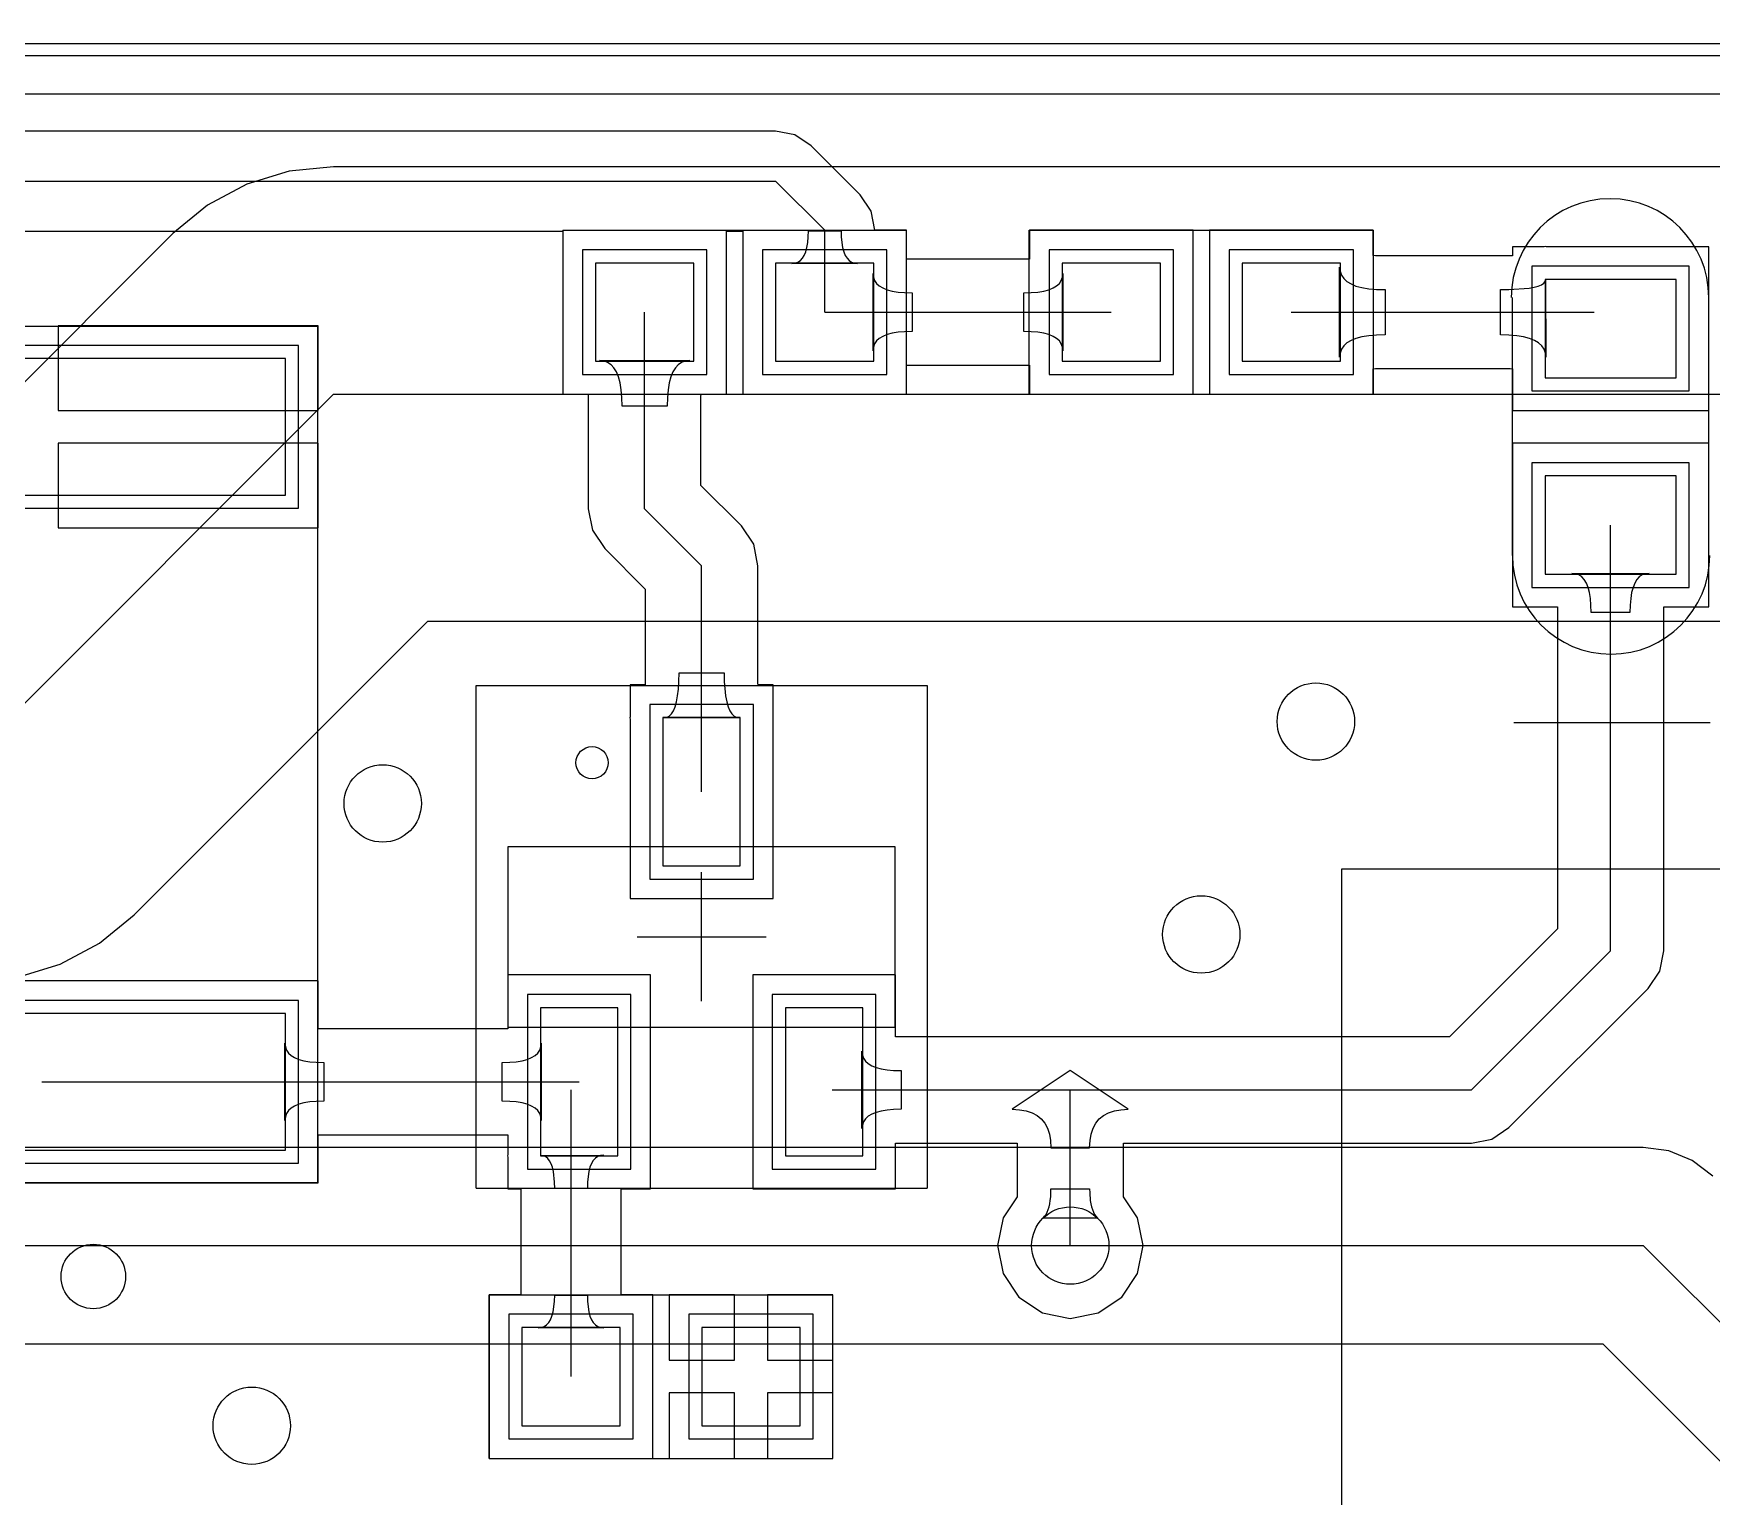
# Model space of a CAD drawing. Header units: millimetres. Extents: x 45 to 153, y 65 to 102.
# Drawn here: x 96.86 to 109.88, y 90.38 to 101.73 of the extents above; entities that cross this region are included whole.
import ezdxf

# ---------------------------------------------------------------- set-up
doc = ezdxf.new("R2010")
doc.units = ezdxf.units.MM
for name, color, linetype in [('BottomLayer', 5, 'Continuous'), ('BottomOverlay', 54, 'Continuous'), ('KeepOutLayer', 6, 'Continuous'), ('Mechanical1', 6, 'Continuous'), ('Mechanical13', 56, 'Continuous'), ('Mechanical15', 56, 'Continuous'), ('Mechanical4', 56, 'Continuous'), ('MultiLayer', 9, 'Continuous'), ('TopLayer', 1, 'Continuous'), ('TopOverlay', 2, 'Continuous'), ('TopPaste', 8, 'Continuous'), ('TopSolder', 216, 'Continuous')]:
    doc.layers.add(name, color=color, linetype=linetype)

# ---------------------------------------------------------------- blocks, each defined once
blk = doc.blocks.new('IRL2203_1')
at = {"layer": 'Mechanical1'}
for p, q in [((-2.8, 12.82), (-2.8, 3.16)), ((7.88, 12.82), (7.88, 3.16))]:
    blk.add_line(p, q, dxfattribs=at)
at = {"layer": 'Mechanical4'}
for p, q in [((-0.91, 14.94), (5.99, 14.94)), ((-0.91, 14.94), (-0.91, 13.07)), ((5.99, 14.94), (5.99, 13.07)), ((-3.05, 13.07), (-3.05, 2.91)), ((-3.05, 13.07), (-0.91, 13.07)), ((8.13, 13.07), (5.99, 13.07)), ((8.13, 13.07), (8.13, 2.91)), ((-3.05, 2.91), (-0.78, 2.91)), ((-0.78, 2.91), (-0.78, -2.14)), ((5.86, 2.91), (5.86, -2.14)), ((5.86, 2.91), (8.13, 2.91)), ((5.86, -2.14), (-0.78, -2.14))]:
    blk.add_line(p, q, dxfattribs=at)
at = {"layer": 'TopLayer'}
for p, q in [((-0.655, 14.69), (-0.655, 6.69)), ((5.735, 14.69), (-0.655, 14.69)), ((5.735, 6.69), (5.735, 14.69)), ((-0.655, 6.69), (5.735, 6.69)), ((-0.53, 1.89), (-0.53, -1.89)), ((0.53, 1.89), (-0.53, 1.89)), ((0.53, -1.89), (0.53, 1.89)), ((4.55, 1.89), (4.55, -1.89)), ((5.61, 1.89), (4.55, 1.89)), ((5.61, -1.89), (5.61, 1.89)), ((-0.53, -1.89), (0.53, -1.89)), ((4.55, -1.89), (5.61, -1.89))]:
    blk.add_line(p, q, dxfattribs=at)
at = {"layer": 'TopOverlay'}
blk.add_line((-2.8, 3.16), (7.86, 3.16), dxfattribs=at)
blk.add_circle((-1.51, -0.4), 0.25, dxfattribs=at)
at = {"layer": 'TopPaste'}
for p, q in [((-0.655, 14.69), (-0.655, 6.69)), ((5.735, 14.69), (-0.655, 14.69)), ((1.428, 14.599), (1.428, 14.55)), ((3.34, 14.599), (1.428, 14.599)), ((3.34, 14.55), (3.34, 14.599)), ((4.577, 14.689), (4.577, 14.55)), ((5.59, 14.689), (4.577, 14.689)), ((5.59, 14.55), (5.59, 14.689)), ((5.735, 6.69), (5.735, 14.69)), ((1.428, 14.55), (3.34, 14.55)), ((4.577, 14.55), (5.59, 14.55)), ((1.412, 10.842), (1.412, 11.8)), ((1.412, 11.8), (3.34, 11.8)), ((3.34, 11.8), (3.34, 10.842)), ((4.572, 10.815), (4.572, 11.8)), ((4.572, 11.8), (5.59, 11.8)), ((5.59, 11.8), (5.59, 10.815)), ((3.34, 10.842), (1.412, 10.842)), ((5.59, 10.815), (4.572, 10.815)), ((1.402, 6.968), (1.402, 9.05)), ((1.402, 9.05), (3.34, 9.05)), ((3.34, 9.05), (3.34, 6.968)), ((4.566, 6.958), (4.566, 9.05)), ((4.566, 9.05), (5.59, 9.05)), ((5.59, 9.05), (5.59, 6.958)), ((3.34, 6.968), (1.402, 6.968)), ((5.59, 6.958), (4.566, 6.958)), ((-0.655, 6.69), (5.735, 6.69)), ((-0.53, 1.89), (-0.53, -1.89)), ((0.53, 1.89), (-0.53, 1.89)), ((0.53, -1.89), (0.53, 1.89)), ((4.55, 1.89), (4.55, -1.89)), ((5.61, 1.89), (4.55, 1.89)), ((5.61, -1.89), (5.61, 1.89)), ((-0.53, -1.89), (0.53, -1.89)), ((4.55, -1.89), (5.61, -1.89))]:
    blk.add_line(p, q, dxfattribs=at)
at = {"layer": 'TopSolder'}
for p, q in [((-0.757, 14.792), (-0.757, 6.588)), ((5.837, 14.792), (-0.757, 14.792)), ((5.837, 6.588), (5.837, 14.792)), ((-0.757, 6.588), (5.837, 6.588)), ((-0.632, 1.992), (-0.632, -1.992)), ((0.632, 1.992), (-0.632, 1.992)), ((0.632, -1.992), (0.632, 1.992)), ((4.448, 1.992), (4.448, -1.992)), ((5.712, 1.992), (4.448, 1.992)), ((5.712, -1.992), (5.712, 1.992)), ((-0.632, -1.992), (0.632, -1.992)), ((4.448, -1.992), (5.712, -1.992))]:
    blk.add_line(p, q, dxfattribs=at)
blk = doc.blocks.new('2_2907_2')
at = {"layer": 'Mechanical13'}
for p, q in [((0.425, 0.55), (1.825, 0.55)), ((0.425, 0.55), (0.425, -2.45)), ((1.825, 0.55), (1.825, -2.45)), ((1.825, -2.45), (0.425, -2.45))]:
    blk.add_line(p, q, dxfattribs=at)
at = {"layer": 'Mechanical15'}
for p, q in [((-0.825, 0.8), (3.075, 0.8)), ((-0.825, 0.8), (-0.825, -2.7)), ((3.075, 0.8), (3.075, -2.7)), ((1.125, -0.45), (1.125, -1.45)), ((0.625, -0.95), (1.625, -0.95)), ((3.075, -2.7), (-0.825, -2.7))]:
    blk.add_line(p, q, dxfattribs=at)
at = {"layer": 'TopLayer'}
for p, q in [((0.575, 0.3), (-0.575, 0.3)), ((-0.575, 0.3), (-0.575, -0.3)), ((0.575, -0.3), (0.575, 0.3)), ((-0.575, -0.3), (0.575, -0.3)), ((2.825, -0.65), (1.675, -0.65)), ((1.675, -0.65), (1.675, -1.25)), ((2.825, -1.25), (2.825, -0.65)), ((1.675, -1.25), (2.825, -1.25)), ((0.575, -1.6), (-0.575, -1.6)), ((-0.575, -1.6), (-0.575, -2.2)), ((0.575, -2.2), (0.575, -1.6)), ((-0.575, -2.2), (0.575, -2.2))]:
    blk.add_line(p, q, dxfattribs=at)
at = {"layer": 'TopOverlay'}
for p, q in [((0.925, 0.55), (1.825, 0.55)), ((1.825, 0.55), (1.825, -0.25)), ((1.825, -1.65), (1.825, -2.45)), ((1.825, -2.45), (0.925, -2.45))]:
    blk.add_line(p, q, dxfattribs=at)
blk.add_circle((2.475, -0.1), 0.125, dxfattribs=at)
at = {"layer": 'TopPaste'}
for p, q in [((0.575, 0.3), (-0.575, 0.3)), ((-0.575, 0.3), (-0.575, -0.3)), ((0.575, -0.3), (0.575, 0.3)), ((-0.575, -0.3), (0.575, -0.3)), ((2.825, -0.65), (1.675, -0.65)), ((1.675, -0.65), (1.675, -1.25)), ((2.825, -1.25), (2.825, -0.65)), ((1.675, -1.25), (2.825, -1.25)), ((0.575, -1.6), (-0.575, -1.6)), ((-0.575, -1.6), (-0.575, -2.2)), ((0.575, -2.2), (0.575, -1.6)), ((-0.575, -2.2), (0.575, -2.2))]:
    blk.add_line(p, q, dxfattribs=at)
at = {"layer": 'TopSolder'}
for p, q in [((0.677, 0.402), (-0.677, 0.402)), ((-0.677, 0.402), (-0.677, -0.402)), ((0.677, -0.402), (0.677, 0.402)), ((-0.677, -0.402), (0.677, -0.402)), ((2.927, -0.548), (1.573, -0.548)), ((1.573, -0.548), (1.573, -1.352)), ((2.927, -1.352), (2.927, -0.548)), ((1.573, -1.352), (2.927, -1.352)), ((0.677, -1.498), (-0.677, -1.498)), ((-0.677, -1.498), (-0.677, -2.302)), ((0.677, -2.302), (0.677, -1.498)), ((-0.677, -2.302), (0.677, -2.302))]:
    blk.add_line(p, q, dxfattribs=at)
blk = doc.blocks.new('SSH1106_10')
at = {"layer": 'TopOverlay'}
for p, q in [((-14.561, 0), (-14.561, 23.248)), ((-14.561, 23.248), (20.039, 23.248))]:
    blk.add_line(p, q, dxfattribs=at)
blk = doc.blocks.new('R0603_14')
at = {"layer": 'TopLayer'}
for p, q in [((-1.079, 0.381), (-1.079, -0.381)), ((-0.317, 0.381), (-1.079, 0.381)), ((-0.317, -0.381), (-0.317, 0.381)), ((0.317, 0.381), (0.317, -0.381)), ((1.079, 0.381), (0.317, 0.381)), ((1.079, -0.381), (1.079, 0.381)), ((-1.079, -0.381), (-0.317, -0.381)), ((0.317, -0.381), (1.079, -0.381))]:
    blk.add_line(p, q, dxfattribs=at)
at = {"layer": 'TopOverlay'}
for p, q in [((-1.334, -0.635), (-1.334, 0.635)), ((-1.334, 0.635), (1.333, 0.635)), ((1.333, 0.635), (1.333, -0.635)), ((-1.334, -0.635), (1.333, -0.635))]:
    blk.add_line(p, q, dxfattribs=at)
at = {"layer": 'TopPaste'}
for p, q in [((-1.079, 0.381), (-1.079, -0.381)), ((-0.317, 0.381), (-1.079, 0.381)), ((-0.317, -0.381), (-0.317, 0.381)), ((0.317, 0.381), (0.317, -0.381)), ((1.079, 0.381), (0.317, 0.381)), ((1.079, -0.381), (1.079, 0.381)), ((-1.079, -0.381), (-0.317, -0.381)), ((0.317, -0.381), (1.079, -0.381))]:
    blk.add_line(p, q, dxfattribs=at)
at = {"layer": 'TopSolder'}
for p, q in [((-1.181, 0.483), (-1.181, -0.483)), ((-0.216, 0.483), (-1.181, 0.483)), ((-0.216, -0.483), (-0.216, 0.483)), ((0.216, 0.483), (0.216, -0.483)), ((1.181, 0.483), (0.216, 0.483)), ((1.181, -0.483), (1.181, 0.483)), ((-1.181, -0.483), (-0.216, -0.483)), ((0.216, -0.483), (1.181, -0.483))]:
    blk.add_line(p, q, dxfattribs=at)
blk = doc.blocks.new('R0603_15')
at = {"layer": 'TopLayer'}
for p, q in [((-1.079, 0.381), (-1.079, -0.381)), ((-0.317, 0.381), (-1.079, 0.381)), ((-0.317, -0.381), (-0.317, 0.381)), ((0.317, 0.381), (0.317, -0.381)), ((1.079, 0.381), (0.317, 0.381)), ((1.079, -0.381), (1.079, 0.381)), ((-1.079, -0.381), (-0.317, -0.381)), ((0.317, -0.381), (1.079, -0.381))]:
    blk.add_line(p, q, dxfattribs=at)
at = {"layer": 'TopOverlay'}
for p, q in [((-1.333, 0.635), (-1.333, -0.635)), ((1.333, 0.635), (-1.333, 0.635)), ((1.333, 0.635), (1.333, -0.635)), ((1.333, -0.635), (-1.333, -0.635))]:
    blk.add_line(p, q, dxfattribs=at)
at = {"layer": 'TopPaste'}
for p, q in [((-1.079, 0.381), (-1.079, -0.381)), ((-0.317, 0.381), (-1.079, 0.381)), ((-0.317, -0.381), (-0.317, 0.381)), ((0.317, 0.381), (0.317, -0.381)), ((1.079, 0.381), (0.317, 0.381)), ((1.079, -0.381), (1.079, 0.381)), ((-1.079, -0.381), (-0.317, -0.381)), ((0.317, -0.381), (1.079, -0.381))]:
    blk.add_line(p, q, dxfattribs=at)
at = {"layer": 'TopSolder'}
for p, q in [((-1.181, 0.483), (-1.181, -0.483)), ((-0.216, 0.483), (-1.181, 0.483)), ((-0.216, -0.483), (-0.216, 0.483)), ((0.216, 0.483), (0.216, -0.483)), ((1.181, 0.483), (0.216, 0.483)), ((1.181, -0.483), (1.181, 0.483)), ((-1.181, -0.483), (-0.216, -0.483)), ((0.216, -0.483), (1.181, -0.483))]:
    blk.add_line(p, q, dxfattribs=at)
blk = doc.blocks.new('R0603_16')
at = {"layer": 'TopLayer'}
for p, q in [((-1.079, 0.381), (-1.079, -0.381)), ((-0.317, 0.381), (-1.079, 0.381)), ((-0.317, -0.381), (-0.317, 0.381)), ((0.317, 0.381), (0.317, -0.381)), ((1.079, 0.381), (0.317, 0.381)), ((1.079, -0.381), (1.079, 0.381)), ((-1.079, -0.381), (-0.317, -0.381)), ((0.317, -0.381), (1.079, -0.381))]:
    blk.add_line(p, q, dxfattribs=at)
at = {"layer": 'TopOverlay'}
for p, q in [((-1.333, 0.635), (-1.333, -0.635)), ((1.333, 0.635), (-1.333, 0.635)), ((1.333, -0.635), (1.333, 0.635)), ((1.333, -0.635), (-1.333, -0.635))]:
    blk.add_line(p, q, dxfattribs=at)
at = {"layer": 'TopPaste'}
for p, q in [((-1.079, 0.381), (-1.079, -0.381)), ((-0.317, 0.381), (-1.079, 0.381)), ((-0.317, -0.381), (-0.317, 0.381)), ((0.317, 0.381), (0.317, -0.381)), ((1.079, 0.381), (0.317, 0.381)), ((1.079, -0.381), (1.079, 0.381)), ((-1.079, -0.381), (-0.317, -0.381)), ((0.317, -0.381), (1.079, -0.381))]:
    blk.add_line(p, q, dxfattribs=at)
at = {"layer": 'TopSolder'}
for p, q in [((-1.181, 0.483), (-1.181, -0.483)), ((-0.216, 0.483), (-1.181, 0.483)), ((-0.216, -0.483), (-0.216, 0.483)), ((0.216, 0.483), (0.216, -0.483)), ((1.181, 0.483), (0.216, 0.483)), ((1.181, -0.483), (1.181, 0.483)), ((-1.181, -0.483), (-0.216, -0.483)), ((0.216, -0.483), (1.181, -0.483))]:
    blk.add_line(p, q, dxfattribs=at)
blk = doc.blocks.new('LED_40')
at = {"layer": 'TopLayer'}
for p, q in [((-1.143, 0.508), (-1.143, -0.508)), ((-0.381, 0.508), (-1.143, 0.508)), ((-0.381, -0.508), (-0.381, 0.508)), ((0.381, 0.508), (0.381, -0.508)), ((1.143, 0.508), (0.381, 0.508)), ((1.143, -0.508), (1.143, 0.508)), ((-1.143, -0.508), (-0.381, -0.508)), ((0.381, -0.508), (1.143, -0.508))]:
    blk.add_line(p, q, dxfattribs=at)
at = {"layer": 'TopOverlay'}
for p, q in [((-2.294, 0.751), (-2.294, 0.497)), ((-0.997, 0.762), (1.003, 0.762)), ((-2.294, 0.497), (-2.294, -0.773)), ((-0.997, -0.762), (1.003, -0.762))]:
    blk.add_line(p, q, dxfattribs=at)
for centre, start, end in [((-0.997, -0.004), 90, 270), ((1.003, 0.004), 270, 90)]:
    blk.add_arc(centre, 0.766, start, end, dxfattribs=at)
at = {"layer": 'TopPaste'}
for p, q in [((-1.143, 0.508), (-1.143, -0.508)), ((-0.381, 0.508), (-1.143, 0.508)), ((-0.381, -0.508), (-0.381, 0.508)), ((0.381, 0.508), (0.381, -0.508)), ((1.143, 0.508), (0.381, 0.508)), ((1.143, -0.508), (1.143, 0.508)), ((-1.143, -0.508), (-0.381, -0.508)), ((0.381, -0.508), (1.143, -0.508))]:
    blk.add_line(p, q, dxfattribs=at)
at = {"layer": 'TopSolder'}
for p, q in [((-1.245, 0.61), (-1.245, -0.61)), ((-0.279, 0.61), (-1.245, 0.61)), ((-0.279, -0.61), (-0.279, 0.61)), ((0.279, 0.61), (0.279, -0.61)), ((1.245, 0.61), (0.279, 0.61)), ((1.245, -0.61), (1.245, 0.61)), ((-1.245, -0.61), (-0.279, -0.61)), ((0.279, -0.61), (1.245, -0.61))]:
    blk.add_line(p, q, dxfattribs=at)
blk = doc.blocks.new('18650_SMT_B_66')
at = {"layer": 'BottomOverlay'}
blk.add_line((69.985, -11.58), (-7.015, -11.58), dxfattribs=at)

msp = doc.modelspace()

# ---------------------------------------------------------------- linework, layer by layer
at = {"layer": 'BottomLayer'}
for p, q in [((48.811, 101.262), (146.747, 101.262)), ((98.843, 100.662), (98.513, 100.561)), ((99.187, 100.695), (98.843, 100.662)), ((140.843, 100.695), (99.187, 100.695)), ((98.513, 100.561), (98.208, 100.398)), ((98.208, 100.398), (97.941, 100.179)), ((97.941, 100.179), (95.663, 97.901)), ((96.393, 96.139), (99.187, 98.933)), ((99.187, 98.933), (140.843, 98.933)), ((97.639, 94.893), (99.917, 97.171)), ((99.917, 97.171), (140.113, 97.171)), ((97.372, 94.674), (97.639, 94.893)), ((97.067, 94.511), (97.372, 94.674)), ((96.737, 94.41), (97.067, 94.511)), ((109.347, 93.09), (74.737, 93.09)), ((109.544, 93.064), (109.347, 93.09)), ((109.727, 92.988), (109.544, 93.064)), ((109.885, 92.867), (109.727, 92.988)), ((74.422, 92.329), (104.902, 92.329)), ((104.902, 92.329), (109.347, 92.329)), ((109.347, 92.329), (112.014, 89.662)), ((74.422, 91.568), (109.032, 91.568)), ((109.032, 91.568), (111.253, 89.347))]:
    msp.add_line(p, q, dxfattribs=at)
for centre in [(106.807, 96.393), (99.568, 95.758), (105.918, 94.742), (104.902, 92.329), (98.552, 90.932)]:
    msp.add_circle(centre, 0.3, dxfattribs=at)
at = {"layer": 'KeepOutLayer'}
msp.add_line((47.904, 101.651), (147.876, 101.651), dxfattribs=at)
at = {"layer": 'MultiLayer'}
for centre in [(106.807, 96.393), (99.568, 95.758), (105.918, 94.742), (104.902, 92.329), (98.552, 90.932)]:
    msp.add_circle(centre, 0.3, dxfattribs=at)
at = {"layer": 'TopLayer'}
for p, q in [((48.811, 101.262), (146.747, 101.262)), ((102.616, 100.972), (88.392, 100.972)), ((102.765, 100.943), (102.616, 100.972)), ((102.891, 100.859), (102.765, 100.943)), ((103.272, 100.478), (102.891, 100.859)), ((88.392, 100.584), (102.616, 100.584)), ((102.616, 100.584), (102.997, 100.203)), ((103.356, 100.352), (103.272, 100.478)), ((103.385, 100.203), (103.356, 100.352)), ((88.553, 100.196), (100.965, 100.196)), ((100.965, 100.196), (100.965, 98.933)), ((102.235, 98.933), (102.235, 100.196)), ((102.235, 100.196), (102.362, 100.196)), ((102.362, 100.196), (102.362, 98.933)), ((102.859, 100.07), (102.865, 100.109)), ((102.865, 100.109), (102.869, 100.152)), ((102.869, 100.152), (102.87, 100.2)), ((102.87, 100.2), (103.124, 100.2)), ((102.997, 99.568), (102.997, 100.203)), ((103.124, 100.2), (103.125, 100.152)), ((103.125, 100.152), (103.129, 100.109)), ((103.129, 100.109), (103.135, 100.07)), ((103.632, 100.203), (103.385, 100.203)), ((103.632, 99.98), (103.632, 100.203)), ((105.855, 100.203), (104.585, 100.203)), ((104.585, 100.203), (104.585, 99.98)), ((105.855, 98.933), (105.855, 100.203)), ((107.251, 100.203), (105.981, 100.203)), ((105.981, 100.203), (105.981, 98.933)), ((107.251, 100.007), (107.251, 100.203)), ((102.789, 99.956), (102.808, 99.969)), ((102.808, 99.969), (102.824, 99.987)), ((102.824, 99.987), (102.838, 100.009)), ((102.838, 100.009), (102.85, 100.037)), ((102.85, 100.037), (102.859, 100.07)), ((103.135, 100.07), (103.144, 100.037)), ((103.144, 100.037), (103.156, 100.009)), ((103.156, 100.009), (103.17, 99.987)), ((103.17, 99.987), (103.186, 99.969)), ((103.186, 99.969), (103.205, 99.956)), ((104.585, 99.98), (103.632, 99.98)), ((107.269, 100.005), (107.251, 100.007)), ((108.331, 100.005), (107.269, 100.005)), ((108.577, 100.076), (108.331, 100.076)), ((108.331, 100.076), (108.331, 100.005)), ((108.587, 100.078), (108.577, 100.076)), ((108.597, 100.076), (108.587, 100.078)), ((109.855, 100.076), (108.597, 100.076)), ((109.855, 98.806), (109.855, 100.076)), ((102.743, 99.946), (102.767, 99.948)), ((103.251, 99.946), (102.743, 99.946)), ((102.767, 99.948), (102.789, 99.956)), ((103.205, 99.956), (103.227, 99.948)), ((103.227, 99.948), (103.251, 99.946)), ((103.372, 99.268), (103.372, 99.868)), ((103.372, 99.868), (103.375, 99.84)), ((103.375, 99.84), (103.384, 99.814)), ((104.832, 99.814), (104.842, 99.84)), ((104.842, 99.84), (104.845, 99.868)), ((104.845, 99.868), (104.845, 99.268)), ((106.991, 99.218), (106.991, 99.918)), ((106.991, 99.918), (106.995, 99.885)), ((106.995, 99.885), (107.006, 99.855)), ((107.006, 99.855), (107.023, 99.829)), ((103.384, 99.814), (103.399, 99.791)), ((103.399, 99.791), (103.42, 99.772)), ((103.42, 99.772), (103.448, 99.756)), ((103.448, 99.756), (103.481, 99.742)), ((103.481, 99.742), (103.52, 99.731)), ((103.52, 99.731), (103.566, 99.724)), ((103.566, 99.724), (103.617, 99.72)), ((103.617, 99.72), (103.675, 99.718)), ((103.675, 99.718), (103.675, 99.418)), ((104.542, 99.718), (104.599, 99.72)), ((104.542, 99.418), (104.542, 99.718)), ((104.599, 99.72), (104.651, 99.724)), ((104.651, 99.724), (104.696, 99.731)), ((104.696, 99.731), (104.736, 99.742)), ((104.736, 99.742), (104.769, 99.756)), ((104.769, 99.756), (104.796, 99.772)), ((104.796, 99.772), (104.817, 99.791)), ((104.817, 99.791), (104.832, 99.814)), ((107.023, 99.829), (107.048, 99.806)), ((107.048, 99.806), (107.08, 99.787)), ((107.08, 99.787), (107.118, 99.771)), ((107.118, 99.771), (107.164, 99.759)), ((107.164, 99.759), (107.217, 99.75)), ((107.217, 99.75), (107.277, 99.745)), ((107.277, 99.745), (107.344, 99.743)), ((107.344, 99.743), (107.344, 99.393)), ((108.238, 99.743), (108.305, 99.744)), ((108.238, 99.393), (108.238, 99.743)), ((108.305, 99.744), (108.462, 99.755)), ((108.462, 99.755), (108.501, 99.762)), ((108.501, 99.762), (108.532, 99.77)), ((108.532, 99.77), (108.557, 99.78)), ((108.557, 99.78), (108.574, 99.792)), ((108.574, 99.792), (108.585, 99.805)), ((108.585, 99.805), (108.588, 99.819)), ((108.588, 99.819), (108.591, 99.218)), ((99.067, 99.463), (97.05, 99.463)), ((97.05, 99.463), (97.05, 98.806)), ((99.067, 98.806), (99.067, 99.463)), ((101.6, 98.044), (101.6, 99.568)), ((102.997, 99.568), (105.22, 99.568)), ((106.616, 99.568), (108.966, 99.568)), ((103.384, 99.322), (103.375, 99.296)), ((103.399, 99.345), (103.384, 99.322)), ((103.42, 99.364), (103.399, 99.345)), ((103.448, 99.38), (103.42, 99.364)), ((103.481, 99.394), (103.448, 99.38)), ((103.52, 99.405), (103.481, 99.394)), ((103.566, 99.412), (103.52, 99.405)), ((103.617, 99.416), (103.566, 99.412)), ((103.675, 99.418), (103.617, 99.416)), ((104.599, 99.416), (104.542, 99.418)), ((104.651, 99.412), (104.599, 99.416)), ((104.696, 99.405), (104.651, 99.412)), ((104.736, 99.394), (104.696, 99.405)), ((104.769, 99.38), (104.736, 99.394)), ((104.796, 99.364), (104.769, 99.38)), ((104.817, 99.345), (104.796, 99.364)), ((104.832, 99.322), (104.817, 99.345)), ((104.842, 99.296), (104.832, 99.322)), ((107.048, 99.33), (107.023, 99.307)), ((107.08, 99.349), (107.048, 99.33)), ((107.118, 99.365), (107.08, 99.349)), ((107.164, 99.377), (107.118, 99.365)), ((107.217, 99.386), (107.164, 99.377)), ((107.277, 99.391), (107.217, 99.386)), ((107.344, 99.393), (107.277, 99.391)), ((108.305, 99.391), (108.238, 99.393)), ((108.365, 99.386), (108.305, 99.391)), ((108.418, 99.377), (108.365, 99.386)), ((108.464, 99.365), (108.418, 99.377)), ((108.502, 99.349), (108.464, 99.365)), ((108.534, 99.33), (108.502, 99.349)), ((108.559, 99.307), (108.534, 99.33)), ((101.283, 99.19), (101.25, 99.193)), ((101.25, 99.193), (101.95, 99.193)), ((101.313, 99.179), (101.283, 99.19)), ((101.917, 99.19), (101.887, 99.179)), ((101.95, 99.193), (101.917, 99.19)), ((103.375, 99.296), (103.372, 99.268)), ((104.845, 99.268), (104.842, 99.296)), ((106.995, 99.251), (106.991, 99.218)), ((107.006, 99.281), (106.995, 99.251)), ((107.023, 99.307), (107.006, 99.281)), ((108.577, 99.281), (108.559, 99.307)), ((108.587, 99.251), (108.577, 99.281)), ((108.591, 99.218), (108.587, 99.251)), ((101.339, 99.161), (101.313, 99.179)), ((101.362, 99.137), (101.339, 99.161)), ((101.381, 99.105), (101.362, 99.137)), ((101.397, 99.066), (101.381, 99.105)), ((101.409, 99.02), (101.397, 99.066)), ((101.803, 99.066), (101.791, 99.02)), ((101.819, 99.105), (101.803, 99.066)), ((101.838, 99.137), (101.819, 99.105)), ((101.861, 99.161), (101.838, 99.137)), ((101.887, 99.179), (101.861, 99.161)), ((103.632, 98.933), (103.632, 99.156)), ((103.632, 99.156), (104.585, 99.156)), ((104.585, 99.156), (104.585, 98.933)), ((107.251, 99.129), (107.269, 99.131)), ((107.251, 98.933), (107.251, 99.129)), ((107.269, 99.131), (108.313, 99.131)), ((108.313, 99.131), (108.331, 99.129)), ((108.331, 99.129), (108.331, 98.806)), ((100.965, 98.933), (101.161, 98.933)), ((101.161, 98.933), (101.163, 98.915)), ((101.418, 98.967), (101.409, 99.02)), ((101.423, 98.907), (101.418, 98.967)), ((101.782, 98.967), (101.777, 98.907)), ((101.791, 99.02), (101.782, 98.967)), ((102.037, 98.915), (102.039, 98.933)), ((102.039, 98.933), (102.235, 98.933)), ((102.362, 98.933), (103.632, 98.933)), ((104.585, 98.933), (105.855, 98.933)), ((105.981, 98.933), (107.251, 98.933)), ((97.05, 98.806), (99.067, 98.806)), ((101.163, 98.915), (101.163, 98.044)), ((101.425, 98.84), (101.423, 98.907)), ((101.775, 98.84), (101.425, 98.84)), ((101.777, 98.907), (101.775, 98.84)), ((102.037, 98.225), (102.037, 98.915)), ((108.331, 98.806), (109.855, 98.806)), ((99.067, 98.552), (97.05, 98.552)), ((97.05, 98.552), (97.05, 97.895)), ((99.067, 97.895), (99.067, 98.552)), ((109.855, 98.552), (108.331, 98.552)), ((108.331, 98.552), (108.331, 97.282)), ((109.855, 97.282), (109.855, 98.552)), ((102.351, 97.911), (102.037, 98.225)), ((101.163, 98.044), (101.196, 97.877)), ((101.6, 98.044), (102.042, 97.602)), ((97.05, 97.895), (99.067, 97.895)), ((102.446, 97.769), (102.351, 97.911)), ((109.093, 94.615), (109.093, 97.917)), ((101.196, 97.877), (101.291, 97.735)), ((102.479, 97.602), (102.446, 97.769)), ((101.291, 97.735), (101.605, 97.421)), ((102.042, 95.849), (102.042, 97.602)), ((102.479, 96.69), (102.479, 97.602)), ((108.821, 97.539), (108.793, 97.542)), ((108.793, 97.542), (109.393, 97.542)), ((108.847, 97.53), (108.821, 97.539)), ((108.87, 97.515), (108.847, 97.53)), ((108.889, 97.494), (108.87, 97.515)), ((108.905, 97.466), (108.889, 97.494)), ((109.297, 97.494), (109.281, 97.466)), ((109.316, 97.515), (109.297, 97.494)), ((109.339, 97.53), (109.316, 97.515)), ((109.365, 97.539), (109.339, 97.53)), ((109.393, 97.542), (109.365, 97.539)), ((101.605, 97.421), (101.605, 96.678)), ((108.919, 97.433), (108.905, 97.466)), ((108.93, 97.394), (108.919, 97.433)), ((108.937, 97.348), (108.93, 97.394)), ((109.256, 97.394), (109.249, 97.348)), ((109.267, 97.433), (109.256, 97.394)), ((109.281, 97.466), (109.267, 97.433)), ((108.331, 97.282), (108.681, 97.282)), ((108.681, 97.282), (108.681, 94.786)), ((108.941, 97.297), (108.937, 97.348)), ((108.943, 97.239), (108.941, 97.297)), ((109.243, 97.239), (108.943, 97.239)), ((109.245, 97.297), (109.243, 97.239)), ((109.249, 97.348), (109.245, 97.297)), ((109.505, 94.615), (109.505, 97.282)), ((109.505, 97.282), (109.855, 97.282)), ((101.866, 96.704), (101.867, 96.771)), ((101.867, 96.771), (102.217, 96.771)), ((102.217, 96.771), (102.218, 96.704)), ((101.605, 96.678), (101.488, 96.678)), ((101.488, 96.678), (101.488, 96.431)), ((101.847, 96.547), (101.856, 96.592)), ((101.856, 96.592), (101.862, 96.645)), ((101.862, 96.645), (101.866, 96.704)), ((102.218, 96.704), (102.228, 96.592)), ((102.228, 96.592), (102.237, 96.547)), ((102.48, 96.678), (102.479, 96.69)), ((102.596, 96.678), (102.48, 96.678)), ((102.596, 96.431), (102.596, 96.678)), ((101.789, 96.435), (101.807, 96.452)), ((101.807, 96.452), (101.823, 96.477)), ((101.823, 96.477), (101.837, 96.508)), ((101.837, 96.508), (101.847, 96.547)), ((102.237, 96.547), (102.247, 96.508)), ((102.247, 96.508), (102.261, 96.477)), ((102.261, 96.477), (102.277, 96.452)), ((102.277, 96.452), (102.295, 96.435)), ((101.488, 96.431), (101.486, 96.421)), ((101.486, 96.421), (101.488, 96.411)), ((101.488, 96.411), (101.488, 95.02)), ((101.745, 96.421), (101.768, 96.424)), ((102.339, 96.421), (101.745, 96.421)), ((101.768, 96.424), (101.789, 96.435)), ((102.295, 96.435), (102.316, 96.424)), ((102.316, 96.424), (102.339, 96.421)), ((102.598, 96.421), (102.596, 96.431)), ((102.596, 96.411), (102.598, 96.421)), ((102.596, 95.02), (102.596, 96.411)), ((101.488, 95.02), (102.596, 95.02)), ((108.681, 94.786), (107.843, 93.947)), ((108.014, 93.536), (109.093, 94.615)), ((109.474, 94.457), (109.505, 94.615)), ((99.067, 94.383), (94.779, 94.383)), ((99.067, 94.011), (99.067, 94.383)), ((101.646, 94.428), (100.538, 94.428)), ((100.538, 94.428), (100.538, 94.011)), ((101.646, 92.77), (101.646, 94.428)), ((103.546, 94.428), (102.438, 94.428)), ((102.438, 94.428), (102.438, 92.77)), ((103.546, 93.947), (103.546, 94.428)), ((109.384, 94.324), (109.474, 94.457)), ((108.305, 93.244), (109.384, 94.324)), ((100.538, 94.011), (99.067, 94.011)), ((98.81, 93.299), (98.81, 93.899)), ((98.81, 93.899), (98.813, 93.871)), ((98.813, 93.871), (98.822, 93.845)), ((100.786, 93.845), (100.795, 93.871)), ((100.795, 93.871), (100.798, 93.899)), ((100.798, 93.899), (100.798, 93.299)), ((107.843, 93.947), (103.546, 93.947)), ((98.822, 93.845), (98.837, 93.822)), ((98.837, 93.822), (98.858, 93.803)), ((98.858, 93.803), (98.885, 93.787)), ((98.885, 93.787), (98.918, 93.773)), ((98.918, 93.773), (98.957, 93.762)), ((98.957, 93.762), (99.002, 93.755)), ((99.002, 93.755), (99.053, 93.751)), ((99.053, 93.751), (99.11, 93.749)), ((99.11, 93.749), (99.11, 93.449)), ((100.495, 93.749), (100.553, 93.751)), ((100.495, 93.449), (100.495, 93.749)), ((100.553, 93.751), (100.604, 93.755)), ((100.604, 93.755), (100.65, 93.762)), ((100.65, 93.762), (100.689, 93.773)), ((100.689, 93.773), (100.722, 93.787)), ((100.722, 93.787), (100.75, 93.803)), ((100.75, 93.803), (100.771, 93.822)), ((100.771, 93.822), (100.786, 93.845)), ((103.286, 93.236), (103.286, 93.836)), ((103.286, 93.836), (103.289, 93.807)), ((103.289, 93.807), (103.298, 93.782)), ((103.298, 93.782), (103.313, 93.759)), ((103.313, 93.759), (103.334, 93.74)), ((103.334, 93.74), (103.362, 93.723)), ((103.362, 93.723), (103.395, 93.71)), ((96.923, 93.599), (101.092, 93.599)), ((103.395, 93.71), (103.434, 93.699)), ((103.434, 93.699), (103.48, 93.692)), ((103.48, 93.692), (103.531, 93.687)), ((103.531, 93.687), (103.589, 93.686)), ((103.589, 93.686), (103.589, 93.386)), ((104.902, 93.686), (104.452, 93.386)), ((105.352, 93.386), (104.902, 93.686)), ((104.902, 93.686), (104.902, 93.686)), ((104.902, 93.686), (104.902, 93.686)), ((104.902, 93.686), (104.902, 93.686)), ((104.902, 93.686), (104.902, 93.686)), ((104.902, 93.686), (104.902, 93.686)), ((104.902, 93.686), (104.902, 93.686)), ((104.902, 93.686), (104.902, 93.686)), ((104.902, 93.686), (104.902, 93.686)), ((104.902, 93.686), (104.902, 93.686)), ((104.902, 93.686), (104.902, 93.686)), ((101.029, 91.313), (101.029, 93.536)), ((103.055, 93.536), (104.902, 93.536)), ((104.902, 92.329), (104.902, 93.536)), ((104.902, 93.536), (108.014, 93.536)), ((98.813, 93.327), (98.81, 93.299)), ((98.822, 93.353), (98.813, 93.327)), ((98.837, 93.376), (98.822, 93.353)), ((98.858, 93.395), (98.837, 93.376)), ((98.885, 93.411), (98.858, 93.395)), ((98.918, 93.425), (98.885, 93.411)), ((98.957, 93.436), (98.918, 93.425)), ((99.002, 93.443), (98.957, 93.436)), ((99.053, 93.447), (99.002, 93.443)), ((99.11, 93.449), (99.053, 93.447)), ((100.553, 93.447), (100.495, 93.449)), ((100.604, 93.443), (100.553, 93.447)), ((100.65, 93.436), (100.604, 93.443)), ((100.689, 93.425), (100.65, 93.436)), ((100.722, 93.411), (100.689, 93.425)), ((100.75, 93.395), (100.722, 93.411)), ((100.771, 93.376), (100.75, 93.395)), ((100.786, 93.353), (100.771, 93.376)), ((100.795, 93.327), (100.786, 93.353)), ((100.798, 93.299), (100.795, 93.327)), ((103.334, 93.332), (103.313, 93.312)), ((103.362, 93.348), (103.334, 93.332)), ((103.395, 93.362), (103.362, 93.348)), ((103.434, 93.372), (103.395, 93.362)), ((103.48, 93.38), (103.434, 93.372)), ((103.531, 93.384), (103.48, 93.38)), ((103.589, 93.386), (103.531, 93.384)), ((104.452, 93.386), (104.509, 93.383)), ((104.509, 93.383), (104.56, 93.374)), ((104.56, 93.374), (104.605, 93.359)), ((104.605, 93.359), (104.644, 93.338)), ((104.644, 93.338), (104.677, 93.311)), ((105.127, 93.311), (105.16, 93.338)), ((105.16, 93.338), (105.199, 93.359)), ((105.199, 93.359), (105.244, 93.374)), ((105.244, 93.374), (105.295, 93.383)), ((105.295, 93.383), (105.352, 93.386)), ((103.289, 93.264), (103.286, 93.236)), ((103.298, 93.29), (103.289, 93.264)), ((103.313, 93.312), (103.298, 93.29)), ((104.677, 93.311), (104.704, 93.278)), ((104.704, 93.278), (104.725, 93.239)), ((104.725, 93.239), (104.74, 93.194)), ((105.064, 93.194), (105.079, 93.239)), ((105.079, 93.239), (105.1, 93.278)), ((105.1, 93.278), (105.127, 93.311)), ((108.171, 93.155), (108.305, 93.244)), ((99.067, 92.815), (99.067, 93.187)), ((99.067, 93.187), (100.538, 93.187)), ((100.538, 93.187), (100.538, 93.035)), ((103.546, 92.77), (103.546, 93.124)), ((103.546, 93.124), (104.486, 93.124)), ((104.486, 93.124), (104.489, 93.123)), ((104.489, 93.123), (104.49, 93.119)), ((104.49, 93.119), (104.49, 92.715)), ((104.74, 93.194), (104.749, 93.143)), ((104.749, 93.143), (104.752, 93.086)), ((104.752, 93.086), (105.052, 93.086)), ((105.052, 93.086), (105.055, 93.143)), ((105.055, 93.143), (105.064, 93.194)), ((105.314, 93.119), (105.315, 93.123)), ((105.314, 92.719), (105.314, 93.119)), ((105.315, 93.123), (105.318, 93.124)), ((105.318, 93.124), (108.014, 93.124)), ((108.014, 93.124), (108.171, 93.155)), ((100.538, 93.035), (100.536, 93.025)), ((100.536, 93.025), (100.538, 93.016)), ((100.538, 93.016), (100.538, 92.77)), ((100.795, 93.027), (101.283, 93.03)), ((100.815, 93.025), (100.795, 93.027)), ((100.833, 93.017), (100.815, 93.025)), ((100.849, 93.004), (100.833, 93.017)), ((100.863, 92.986), (100.849, 93.004)), ((100.875, 92.964), (100.863, 92.986)), ((100.884, 92.936), (100.875, 92.964)), ((100.892, 92.903), (100.884, 92.936)), ((101.176, 92.937), (101.167, 92.904)), ((101.187, 92.965), (101.176, 92.937)), ((101.201, 92.989), (101.187, 92.965)), ((101.218, 93.007), (101.201, 92.989)), ((101.237, 93.02), (101.218, 93.007)), ((101.258, 93.027), (101.237, 93.02)), ((101.283, 93.03), (101.258, 93.027)), ((94.779, 92.815), (99.067, 92.815)), ((100.9, 92.821), (100.892, 92.903)), ((100.902, 92.773), (100.9, 92.821)), ((101.157, 92.822), (101.156, 92.773)), ((101.161, 92.865), (101.157, 92.822)), ((101.167, 92.904), (101.161, 92.865)), ((100.538, 92.77), (100.64, 92.77)), ((100.64, 92.77), (100.64, 91.948)), ((101.156, 92.773), (100.902, 92.773)), ((101.417, 91.948), (101.417, 92.77)), ((101.417, 92.77), (101.646, 92.77)), ((102.438, 92.77), (103.546, 92.77)), ((104.489, 92.708), (104.38, 92.545)), ((104.49, 92.713), (104.489, 92.708)), ((104.49, 92.715), (104.49, 92.713)), ((104.742, 92.653), (104.747, 92.678)), ((104.747, 92.678), (104.75, 92.706)), ((104.75, 92.706), (104.752, 92.769)), ((104.752, 92.769), (105.052, 92.769)), ((105.052, 92.769), (105.053, 92.737)), ((105.053, 92.737), (105.057, 92.678)), ((105.057, 92.678), (105.062, 92.653)), ((105.315, 92.71), (105.314, 92.719)), ((105.315, 92.708), (105.315, 92.71)), ((105.424, 92.545), (105.315, 92.708)), ((104.38, 92.545), (104.337, 92.329)), ((104.692, 92.543), (104.703, 92.556)), ((104.703, 92.556), (104.714, 92.571)), ((104.714, 92.571), (104.723, 92.588)), ((104.723, 92.588), (104.73, 92.608)), ((104.73, 92.608), (104.737, 92.629)), ((104.737, 92.629), (104.742, 92.653)), ((105.062, 92.653), (105.067, 92.629)), ((105.067, 92.629), (105.074, 92.608)), ((105.074, 92.608), (105.081, 92.588)), ((105.081, 92.588), (105.09, 92.571)), ((105.09, 92.571), (105.101, 92.556)), ((105.101, 92.556), (105.112, 92.543)), ((105.467, 92.329), (105.424, 92.545)), ((105.112, 92.543), (104.692, 92.543)), ((104.337, 92.329), (104.38, 92.113)), ((105.424, 92.113), (105.467, 92.329)), ((104.38, 92.113), (104.503, 91.93)), ((105.301, 91.93), (105.424, 92.113)), ((100.64, 91.948), (100.394, 91.948)), ((100.394, 91.948), (100.394, 90.678)), ((100.896, 91.854), (100.9, 91.897)), ((100.9, 91.897), (100.902, 91.945)), ((100.902, 91.945), (101.156, 91.945)), ((101.156, 91.945), (101.157, 91.897)), ((101.157, 91.897), (101.161, 91.854)), ((101.664, 91.948), (101.417, 91.948)), ((101.664, 90.678), (101.664, 91.948)), ((102.298, 91.948), (101.79, 91.948)), ((101.79, 91.948), (101.79, 91.44)), ((102.298, 91.44), (102.298, 91.948)), ((103.06, 91.948), (102.553, 91.948)), ((102.553, 91.948), (102.553, 91.44)), ((103.06, 91.44), (103.06, 91.948)), ((104.503, 91.93), (104.686, 91.807)), ((105.118, 91.807), (105.301, 91.93)), ((100.87, 91.754), (100.881, 91.782)), ((100.881, 91.782), (100.89, 91.815)), ((100.89, 91.815), (100.896, 91.854)), ((101.161, 91.854), (101.167, 91.815)), ((101.167, 91.815), (101.176, 91.782)), ((101.176, 91.782), (101.187, 91.754)), ((104.686, 91.807), (104.902, 91.764)), ((104.902, 91.764), (105.118, 91.807)), ((100.775, 91.691), (100.799, 91.693)), ((101.283, 91.691), (100.775, 91.691)), ((100.799, 91.693), (100.82, 91.701)), ((100.82, 91.701), (100.839, 91.714)), ((100.839, 91.714), (100.856, 91.732)), ((100.856, 91.732), (100.87, 91.754)), ((101.187, 91.754), (101.201, 91.732)), ((101.201, 91.732), (101.218, 91.714)), ((101.218, 91.714), (101.237, 91.701)), ((101.237, 91.701), (101.258, 91.693)), ((101.258, 91.693), (101.283, 91.691)), ((101.79, 91.44), (102.298, 91.44)), ((102.553, 91.44), (103.06, 91.44)), ((102.298, 91.186), (101.79, 91.186)), ((101.79, 91.186), (101.79, 90.678)), ((102.298, 90.678), (102.298, 91.186)), ((103.06, 91.186), (102.553, 91.186)), ((102.553, 91.186), (102.553, 90.678)), ((103.06, 90.678), (103.06, 91.186)), ((100.394, 90.678), (101.664, 90.678)), ((101.79, 90.678), (102.298, 90.678)), ((102.553, 90.678), (103.06, 90.678))]:
    msp.add_line(p, q, dxfattribs=at)
for centre in [(106.807, 96.393), (99.568, 95.758), (105.918, 94.742), (104.902, 92.329), (98.552, 90.932)]:
    msp.add_circle(centre, 0.3, dxfattribs=at)

# ---------------------------------------------------------------- block references
for name, p, rotation in [('IRL2203_1', (96.923, 93.599), 90), ('18650_SMT_B_66', (132.521, 89.979), 180), ('LED_40', (109.093, 98.679), 90), ('R0603_16', (102.298, 99.568), 180), ('R0603_14', (105.918, 99.568), 360), ('2_2907_2', (101.092, 93.599), 90), ('R0603_15', (101.727, 91.313), 180)]:
    msp.add_blockref(name, p, dxfattribs=dict(rotation=rotation))
msp.add_blockref('SSH1106_10', (121.57, 72.004))

doc.saveas('drawing.dxf')
